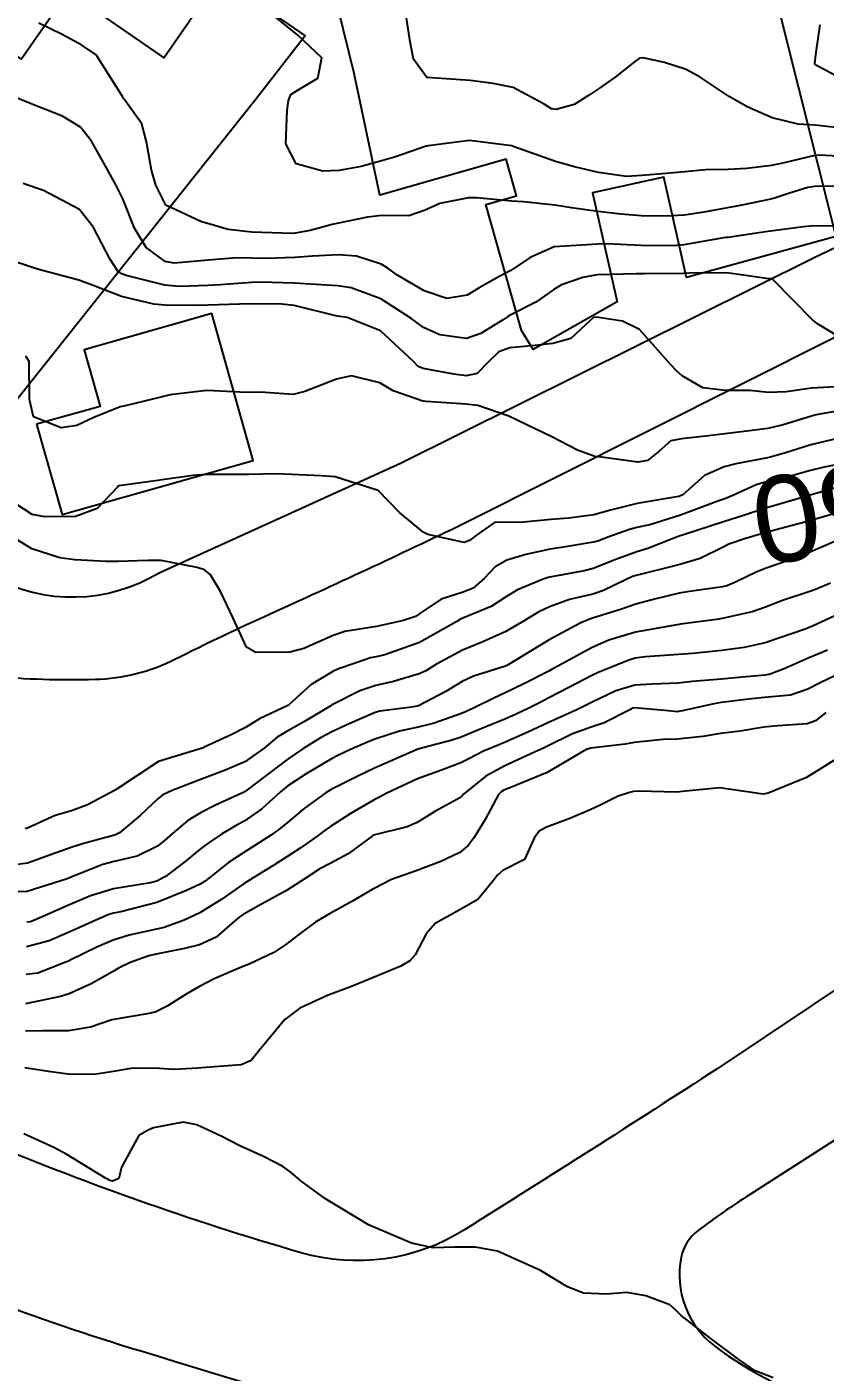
# Model space of a CAD drawing. Header units: metres. Extents: x 318500 to 325275, y 7408834 to 7428799.
# Drawn here: x 321272.6 to 321309.6, y 7409480.5 to 7409542.8 of the extents above; entities that cross this region are included whole.
import ezdxf
from ezdxf.enums import TextEntityAlignment as Align

# ---------------------------------------------------------------- set-up
doc = ezdxf.new("R2010")
doc.units = ezdxf.units.M
doc.header["$MEASUREMENT"] = 0
for name, color, linetype in [('Cotas', 45, 'Continuous'), ('Curvas de Nivel 1m', 11, 'Continuous'), ('Curvas de Nivel 5m', 15, 'Continuous'), ('Edificações', 30, 'Continuous'), ('Vias Primárias', 230, 'Continuous')]:
    doc.layers.add(name, color=color, linetype=linetype)
doc.styles.add('ARIAL', font='arial.ttf')

msp = doc.modelspace()

# ---------------------------------------------------------------- linework, layer by layer
at = {"layer": 'Curvas de Nivel 1m', "flags": 128}
for points, elevation in [([(321311.106, 7409536.8), (321309.309, 7409536.885), (321309.107, 7409536.87), (321307.685, 7409536.528), (321307.099, 7409536.416), (321305.952, 7409536.277), (321305.096, 7409536.228), (321304.039, 7409536.213), (321303.094, 7409536.11), (321302.231, 7409536.045), (321301.091, 7409535.952), (321300.394, 7409535.904), (321299.093, 7409536.081), (321297.985, 7409536.349), (321297.1, 7409536.603), (321295.182, 7409537.279), (321295.13, 7409537.299), (321295.11, 7409537.308), (321295.073, 7409537.318), (321293.113, 7409537.569), (321291.207, 7409537.329), (321291.128, 7409537.311), (321291.11, 7409537.306), (321289.65, 7409536.804), (321289.099, 7409536.638), (321288.105, 7409536.36), (321287.092, 7409536.173), (321286.33, 7409536.153), (321285.096, 7409536.485), (321284.616, 7409537.417), (321284.673, 7409538.964), (321284.742, 7409539.416), (321284.847, 7409539.702), (321285.137, 7409539.885), (321286.09, 7409540.452), (321286.278, 7409541.393), (321285.175, 7409542.44), (321283.949, 7409543.429)], 758), ([(321310.208, 7409538.161), (321309.122, 7409538.275), (321308.341, 7409538.321), (321307.125, 7409538.622), (321305.975, 7409539.132), (321305.137, 7409539.598), (321303.804, 7409540.507), (321303.155, 7409540.859), (321302.148, 7409541.185), (321301.163, 7409541.394), (321300.988, 7409541.376), (321300.754, 7409541.204), (321299.863, 7409540.499), (321299.142, 7409539.988), (321298.681, 7409539.683), (321297.963, 7409539.238), (321297.128, 7409539.002), (321296.915, 7409539.041), (321296.569, 7409539.258), (321295.141, 7409540.023), (321294.221, 7409540.212), (321293.146, 7409540.353), (321292.037, 7409540.426), (321291.147, 7409540.481), (321290.527, 7409541.339), (321290.375, 7409542.139), (321290.192, 7409543.345)], 759), ([(321310.699, 7409535.453), (321309.085, 7409535.441), (321308.788, 7409535.391), (321307.892, 7409535.108), (321307.286, 7409534.908), (321307.076, 7409534.856), (321305.645, 7409534.561), (321305.07, 7409534.455), (321303.972, 7409534.251), (321303.064, 7409534.109), (321302.188, 7409534.058), (321301.063, 7409534.078), (321300.118, 7409534.156), (321299.066, 7409534.281), (321297.849, 7409534.457), (321297.07, 7409534.581), (321295.616, 7409534.727), (321295.072, 7409534.765), (321293.45, 7409534.921), (321293.074, 7409534.912), (321291.741, 7409534.649), (321291.065, 7409534.345), (321290.315, 7409534.087), (321289.061, 7409534.089), (321288.404, 7409534.023), (321287.055, 7409533.742), (321286.765, 7409533.673), (321285.738, 7409533.4), (321285.049, 7409533.28), (321284.907, 7409533.27), (321283.049, 7409533.32), (321281.938, 7409533.451), (321281.054, 7409533.715), (321280.716, 7409533.804), (321279.066, 7409534.567), (321278.599, 7409535.497), (321278.393, 7409536.198), (321278.167, 7409537.504), (321277.943, 7409538.333), (321277.13, 7409539.477), (321277.098, 7409539.52), (321277.047, 7409539.605), (321275.828, 7409541.533), (321275.167, 7409541.984), (321274.258, 7409542.469), (321273.181, 7409542.998)], 757), ([(321310.519, 7409533.607), (321309.058, 7409533.622), (321308.582, 7409533.573), (321307.054, 7409533.375), (321306.829, 7409533.346), (321305.496, 7409533.136), (321305.113, 7409533.076), (321305.049, 7409533.072), (321304.978, 7409533.07), (321303.046, 7409532.736), (321302.564, 7409532.697), (321301.045, 7409532.709), (321299.484, 7409532.777), (321299.045, 7409532.762), (321298.56, 7409532.742), (321297.044, 7409532.643), (321295.928, 7409532.156), (321295.033, 7409531.557), (321294.52, 7409531.285), (321293.564, 7409530.752), (321293.017, 7409530.411), (321292.073, 7409530.255), (321291.019, 7409530.613), (321289.762, 7409531.349), (321289.336, 7409531.658), (321289.035, 7409531.839), (321287.882, 7409532.215), (321287.039, 7409532.274), (321285.846, 7409532.206), (321285.037, 7409532.157), (321283.712, 7409532.106), (321283.037, 7409532.125), (321282.351, 7409532.133), (321281.036, 7409532.027), (321279.444, 7409531.894), (321279.035, 7409531.963), (321278.147, 7409532.61), (321277.613, 7409533.512), (321277.07, 7409534.86), (321276.749, 7409535.523), (321276.318, 7409536.301), (321275.623, 7409537.535), (321275.116, 7409538.182), (321274.27, 7409538.701), (321273.126, 7409539.147), (321272.823, 7409539.271), (321272.034, 7409539.586)], 756), ([(321310.057, 7409526.17), (321308.96, 7409526.101), (321307.774, 7409525.924), (321306.958, 7409525.899), (321306.093, 7409525.994), (321304.958, 7409525.989), (321303.918, 7409526.114), (321302.965, 7409526.668), (321302.704, 7409526.91), (321302.445, 7409527.178), (321300.994, 7409528.822), (321300.207, 7409529.208), (321299.003, 7409529.39), (321298.858, 7409529.366), (321298.688, 7409529.225), (321297.818, 7409528.407), (321296.984, 7409528.174), (321296.166, 7409528.079), (321294.98, 7409527.971), (321294.479, 7409527.784), (321293.966, 7409527.29), (321293.481, 7409526.778), (321292.964, 7409526.677), (321292.399, 7409526.743), (321290.967, 7409527.009), (321290.742, 7409527.107), (321290.52, 7409527.337), (321288.991, 7409528.756), (321287.45, 7409529.376), (321287.001, 7409529.435), (321286.932, 7409529.45), (321285.008, 7409529.93), (321284.434, 7409529.994), (321283.008, 7409530), (321282.467, 7409529.986), (321281.007, 7409529.946), (321280.54, 7409529.934), (321279.007, 7409529.95), (321278.511, 7409529.994), (321277.012, 7409530.348), (321275.692, 7409530.861), (321275.024, 7409531.107), (321273.286, 7409531.566), (321273.087, 7409531.625), (321273.031, 7409531.647), (321271.569, 7409532.126)], 754), ([(321310.298, 7409525.07), (321309.173, 7409524.86), (321308.946, 7409524.802), (321307.647, 7409524.401), (321306.937, 7409524.237), (321305.962, 7409524.103), (321304.933, 7409523.986), (321304.188, 7409523.894), (321302.929, 7409523.762), (321302.448, 7409523.656), (321301.893, 7409523.185), (321301.354, 7409522.753), (321300.912, 7409522.677), (321299.232, 7409522.9), (321298.916, 7409522.934), (321298.122, 7409523.232), (321296.929, 7409523.855), (321295.812, 7409524.392), (321294.943, 7409524.799), (321293.503, 7409525.294), (321292.951, 7409525.357), (321291.112, 7409525.488), (321290.952, 7409525.507), (321289.582, 7409525.976), (321288.96, 7409526.345), (321287.663, 7409526.673), (321286.961, 7409526.525), (321285.496, 7409525.942), (321284.954, 7409525.811), (321283.444, 7409525.922), (321282.955, 7409525.9), (321282.489, 7409525.911), (321280.955, 7409525.987), (321279.26, 7409525.792), (321278.952, 7409525.721), (321278.077, 7409525.503), (321277.179, 7409525.284), (321276.946, 7409525.231), (321275.723, 7409524.747), (321274.932, 7409524.371), (321274.211, 7409524.271), (321272.938, 7409524.777), (321272.755, 7409525.573), (321272.735, 7409527.341), (321272.581, 7409527.576)], 753), ([(321310.22, 7409523.781), (321308.926, 7409523.471), (321308.633, 7409523.385), (321307.75, 7409523.108), (321307.108, 7409522.926), (321306.916, 7409522.883), (321305.445, 7409522.602), (321304.91, 7409522.459), (321304.001, 7409522.056), (321302.994, 7409521.168), (321302.889, 7409521.11), (321302.806, 7409521.088), (321300.886, 7409520.761), (321299.647, 7409520.447), (321298.88, 7409520.241), (321297.718, 7409520.077), (321296.878, 7409520.016), (321295.48, 7409519.875), (321294.876, 7409519.899), (321294.275, 7409519.887), (321293.437, 7409519.294), (321293.112, 7409519.052), (321292.865, 7409518.956), (321291.189, 7409519.325), (321290.98, 7409519.437), (321290.872, 7409519.527), (321289.875, 7409520.341), (321288.89, 7409521.36), (321286.899, 7409521.992), (321286.254, 7409522.035), (321284.9, 7409522.097), (321284.181, 7409522.141), (321282.9, 7409522.107), (321282.242, 7409522.105), (321280.9, 7409522.111), (321280.304, 7409522.064), (321278.895, 7409521.856), (321278.583, 7409521.807), (321276.891, 7409521.573), (321276.854, 7409521.557), (321276.821, 7409521.521), (321275.877, 7409520.533), (321274.876, 7409520.16), (321273.46, 7409520.145), (321272.877, 7409520.255), (321272.074, 7409520.774)], 752), ([(321310.915, 7409522.728), (321309.545, 7409522.446), (321308.908, 7409522.288), (321307.975, 7409522.033), (321306.9, 7409521.785), (321306.391, 7409521.632), (321305.316, 7409521.136), (321305.02, 7409521.007), (321304.888, 7409520.963), (321304.609, 7409520.866), (321302.881, 7409520.222), (321301.466, 7409519.781), (321300.874, 7409519.646), (321300.525, 7409519.552), (321299.577, 7409519.213), (321299.063, 7409519.022), (321298.866, 7409518.967), (321297.377, 7409518.728), (321296.861, 7409518.647), (321295.727, 7409518.397), (321294.853, 7409518.132), (321294.306, 7409517.828), (321293.799, 7409517.29), (321293.293, 7409516.835), (321292.83, 7409516.66), (321291.811, 7409516.329), (321290.815, 7409515.664), (321290.614, 7409515.532), (321290.056, 7409515.341), (321288.807, 7409515.066), (321287.348, 7409514.831), (321286.803, 7409514.652), (321285.445, 7409514.049), (321284.795, 7409513.877), (321283.221, 7409513.86), (321282.797, 7409514.11), (321282.181, 7409515.446), (321281.594, 7409516.687), (321281.129, 7409517.457), (321280.843, 7409517.686), (321280.51, 7409517.8), (321278.849, 7409518.117), (321278.233, 7409518.115), (321276.848, 7409518.083), (321276.291, 7409518.083), (321274.849, 7409518.151), (321274.156, 7409518.245), (321272.856, 7409518.669), (321271.349, 7409519.593)], 751), ([(321310.135, 7409520.324), (321308.879, 7409519.952), (321307.299, 7409519.538), (321306.873, 7409519.418), (321306.644, 7409519.351), (321305.847, 7409519.13), (321305.128, 7409518.876), (321304.864, 7409518.736), (321303.799, 7409518.213), (321302.851, 7409517.932), (321302.248, 7409517.78), (321300.843, 7409517.431), (321300.669, 7409517.375), (321300.317, 7409517.205), (321299.322, 7409516.726), (321298.83, 7409516.571), (321297.752, 7409516.31), (321296.821, 7409515.982), (321296.331, 7409515.743), (321295.537, 7409515.269), (321294.806, 7409514.842), (321293.733, 7409514.359), (321292.797, 7409513.964), (321291.587, 7409513.318), (321291.091, 7409513.019), (321290.783, 7409512.873), (321289.603, 7409512.522), (321288.775, 7409512.33), (321288.049, 7409512.089), (321286.761, 7409511.442), (321286.723, 7409511.418), (321286.67, 7409511.381), (321285.487, 7409510.66), (321284.743, 7409510.251), (321284.22, 7409509.936), (321283.617, 7409509.427), (321282.724, 7409508.799), (321281.777, 7409508.392), (321280.715, 7409507.998), (321279.359, 7409507.48), (321278.918, 7409507.275), (321278.704, 7409507.104), (321277.878, 7409506.316), (321276.913, 7409505.517), (321276.765, 7409505.433), (321276.678, 7409505.403), (321275.207, 7409505), (321274.669, 7409504.831), (321273.718, 7409504.501), (321272.658, 7409504.101), (321272.185, 7409504.049)], 749), ([(321310.18, 7409519.07), (321309.27, 7409518.677), (321308.861, 7409518.496), (321307.847, 7409518.113), (321306.85, 7409517.773), (321306.387, 7409517.585), (321305.459, 7409517.134), (321305.031, 7409516.944), (321304.836, 7409516.897), (321303.304, 7409516.691), (321302.831, 7409516.602), (321301.681, 7409516.333), (321300.824, 7409516.105), (321300.152, 7409515.875), (321298.813, 7409515.452), (321298.638, 7409515.397), (321298.245, 7409515.228), (321296.802, 7409514.443), (321294.876, 7409513.279), (321294.823, 7409513.246), (321294.789, 7409513.235), (321293.305, 7409512.772), (321292.778, 7409512.519), (321292.02, 7409512.063), (321290.761, 7409511.39), (321290.714, 7409511.378), (321290.439, 7409511.335), (321288.971, 7409511.143), (321288.756, 7409511.083), (321287.554, 7409510.565), (321286.742, 7409510.187), (321286.222, 7409509.904), (321285.4, 7409509.4), (321284.725, 7409508.944), (321282.748, 7409507.439), (321282.726, 7409507.424), (321282.71, 7409507.412), (321281.36, 7409506.794), (321280.695, 7409506.454), (321280.08, 7409506.079), (321279.372, 7409505.48), (321279.004, 7409505.156), (321278.671, 7409504.902), (321277.735, 7409504.433), (321276.66, 7409504.179), (321276.139, 7409504.044), (321274.859, 7409503.538), (321274.711, 7409503.477), (321274.649, 7409503.452), (321274.489, 7409503.383), (321272.642, 7409502.798), (321271.84, 7409502.78)], 748), ([(321309.828, 7409517.075), (321309.142, 7409516.779), (321308.834, 7409516.668), (321307.654, 7409516.281), (321306.823, 7409515.964), (321306.2, 7409515.745), (321304.814, 7409515.439), (321304.56, 7409515.397), (321302.89, 7409515.169), (321302.81, 7409515.159), (321300.806, 7409514.802), (321299.575, 7409514.439), (321298.799, 7409514.092), (321297.24, 7409513.243), (321296.951, 7409513.084), (321296.786, 7409513.002), (321295.637, 7409512.407), (321294.771, 7409511.992), (321294.283, 7409511.769), (321293.332, 7409511.294), (321292.941, 7409511.114), (321292.756, 7409511.042), (321291.483, 7409510.585), (321290.746, 7409510.402), (321289.871, 7409510.215), (321288.737, 7409509.855), (321288.389, 7409509.71), (321287.616, 7409509.371), (321287.018, 7409509.086), (321286.726, 7409508.932), (321285.56, 7409508.239), (321284.713, 7409507.696), (321284.372, 7409507.415), (321283.507, 7409506.619), (321282.689, 7409506.06), (321282.292, 7409505.837), (321281.639, 7409505.45), (321281.066, 7409505.065), (321280.67, 7409504.767), (321279.952, 7409504.179), (321279.051, 7409503.484), (321278.648, 7409503.271), (321278.347, 7409503.194), (321276.644, 7409502.915), (321275.577, 7409502.594), (321274.637, 7409502.198), (321273.188, 7409501.562), (321272.801, 7409501.394), (321272.627, 7409501.372)], 747), ([(321310.24, 7409515.648), (321308.996, 7409515.087), (321308.809, 7409515.006), (321308.665, 7409514.949), (321306.802, 7409514.315), (321305.842, 7409514.087), (321304.798, 7409513.948), (321303.459, 7409513.823), (321302.796, 7409513.771), (321301.269, 7409513.667), (321300.794, 7409513.597), (321300.49, 7409513.506), (321299.769, 7409513.21), (321299.073, 7409512.93), (321298.784, 7409512.797), (321297.75, 7409512.261), (321296.767, 7409511.745), (321296.446, 7409511.573), (321295.834, 7409511.264), (321295.105, 7409510.925), (321294.752, 7409510.772), (321293.694, 7409510.342), (321292.74, 7409509.945), (321292.262, 7409509.783), (321290.731, 7409509.38), (321290.69, 7409509.372), (321290.587, 7409509.332), (321288.722, 7409508.511), (321287.942, 7409508.143), (321286.711, 7409507.522), (321286.48, 7409507.383), (321285.463, 7409506.634), (321284.689, 7409505.993), (321284.371, 7409505.728), (321283.948, 7409505.421), (321283.177, 7409504.928), (321282.668, 7409504.609), (321281.968, 7409504.14), (321281.11, 7409503.455), (321280.849, 7409503.257), (321280.647, 7409503.138), (321280.018, 7409502.844), (321278.638, 7409502.284), (321276.976, 7409501.857), (321276.633, 7409501.79), (321276.426, 7409501.728), (321275.952, 7409501.527), (321275.039, 7409501.121), (321274.621, 7409500.925), (321273.662, 7409500.506), (321272.61, 7409500.23)], 746), ([(321310.617, 7409513.063), (321309.387, 7409512.474), (321308.776, 7409512.158), (321307.982, 7409511.891), (321306.77, 7409511.775), (321306.171, 7409511.724), (321304.766, 7409511.54), (321304.428, 7409511.482), (321302.982, 7409511.167), (321302.802, 7409511.126), (321302.759, 7409511.121), (321302.162, 7409511.179), (321300.761, 7409511.294), (321300.683, 7409511.279), (321300.537, 7409511.202), (321299.361, 7409510.604), (321298.748, 7409510.403), (321297.886, 7409510.09), (321296.734, 7409509.525), (321296.549, 7409509.437), (321296.152, 7409509.259), (321294.723, 7409508.606), (321293.875, 7409508.131), (321292.847, 7409507.299), (321292.783, 7409507.226), (321292.708, 7409507.145), (321291.518, 7409506.498), (321290.69, 7409505.997), (321290.238, 7409505.786), (321288.681, 7409505.403), (321288.649, 7409505.391), (321288.61, 7409505.361), (321287.501, 7409504.539), (321286.661, 7409504.1), (321286.197, 7409503.847), (321285.512, 7409503.397), (321284.644, 7409502.847), (321283.347, 7409502.139), (321282.633, 7409501.728), (321282.459, 7409501.614), (321282.259, 7409501.444), (321281.392, 7409500.679), (321280.613, 7409500.331), (321279.926, 7409500.155), (321278.606, 7409499.895), (321278.278, 7409499.822), (321277.413, 7409499.508), (321276.87, 7409499.241), (321276.593, 7409499.083), (321275.598, 7409498.517), (321274.578, 7409498.059), (321274.182, 7409497.94), (321272.57, 7409497.588)], 744), ([(321309.612, 7409511.077), (321309.139, 7409510.7), (321308.752, 7409510.552), (321307.389, 7409510.472), (321306.749, 7409510.399), (321305.653, 7409510.224), (321304.745, 7409510.107), (321303.915, 7409509.98), (321302.74, 7409509.854), (321302.086, 7409509.833), (321300.737, 7409509.695), (321300.319, 7409509.621), (321298.733, 7409509.434), (321298.568, 7409509.387), (321298.282, 7409509.227), (321296.721, 7409508.304), (321295.06, 7409507.621), (321294.712, 7409507.483), (321294.583, 7409507.41), (321294.461, 7409507.282), (321293.846, 7409506.135), (321293.331, 7409505.293), (321293.051, 7409504.92), (321292.67, 7409504.608), (321291.791, 7409504.185), (321290.656, 7409503.756), (321290.337, 7409503.652), (321289.511, 7409503.347), (321288.645, 7409502.907), (321287.676, 7409502.334), (321286.634, 7409501.767), (321286.012, 7409501.389), (321285.211, 7409500.811), (321284.614, 7409500.335), (321284.06, 7409499.966), (321282.919, 7409499.435), (321282.598, 7409499.31), (321281.295, 7409498.747), (321280.584, 7409498.384), (321280.002, 7409498.045), (321279.12, 7409497.482), (321278.567, 7409497.207), (321278.201, 7409497.131), (321276.563, 7409496.852), (321275.567, 7409496.522), (321274.558, 7409496.345), (321273.349, 7409496.349), (321272.558, 7409496.333)], 743), ([(321310.311, 7409509.066), (321308.72, 7409508.077), (321306.948, 7409507.352), (321306.712, 7409507.305), (321306.504, 7409507.33), (321304.715, 7409507.596), (321302.972, 7409507.425), (321302.712, 7409507.394), (321300.954, 7409507.438), (321300.712, 7409507.421), (321300.528, 7409507.386), (321299.997, 7409507.207), (321299.134, 7409506.785), (321298.7, 7409506.584), (321297.758, 7409506.17), (321296.688, 7409505.777), (321296.348, 7409505.592), (321296.107, 7409505.259), (321295.658, 7409504.272), (321294.657, 7409503.774), (321294.394, 7409503.542), (321294.22, 7409503.284), (321293.512, 7409502.42), (321292.636, 7409501.936), (321291.522, 7409501.317), (321291.111, 7409500.834), (321290.608, 7409499.868), (321290.354, 7409499.584), (321289.947, 7409499.34), (321288.591, 7409498.78), (321287.585, 7409498.37), (321286.579, 7409497.998), (321285.256, 7409497.4), (321284.565, 7409496.871), (321283.381, 7409495.428), (321283.003, 7409494.973), (321282.54, 7409494.77), (321281.316, 7409494.674), (321280.537, 7409494.616), (321279.452, 7409494.56), (321278.537, 7409494.612), (321277.439, 7409494.604), (321276.534, 7409494.444), (321275.737, 7409494.323), (321274.532, 7409494.341), (321273.624, 7409494.463), (321272.536, 7409494.634)], 742), ([(321307.175, 7409480.281), (321306.352, 7409480.599), (321305.585, 7409481.128), (321304.374, 7409482.043), (321302.912, 7409483.162), (321302.655, 7409483.428), (321302.395, 7409483.652), (321301.28, 7409484.068), (321300.4, 7409484.228), (321299.458, 7409484.151), (321298.4, 7409484.193), (321297.659, 7409484.487), (321296.41, 7409485.25), (321294.423, 7409486.147), (321293.39, 7409486.326), (321292.425, 7409486.33), (321291.444, 7409486.295), (321290.428, 7409486.51), (321288.44, 7409487.36), (321286.458, 7409488.566), (321285.306, 7409489.397), (321284.861, 7409489.791), (321284.477, 7409490.067), (321283.585, 7409490.528), (321282.486, 7409491.021), (321281.657, 7409491.448), (321280.498, 7409491.987), (321279.858, 7409492.111), (321278.495, 7409491.848), (321278.234, 7409491.753), (321277.817, 7409491.5), (321277.002, 7409490.039), (321276.889, 7409489.514), (321276.596, 7409489.39), (321276.468, 7409489.412), (321276.274, 7409489.522), (321274.481, 7409490.624), (321273.876, 7409490.941), (321272.49, 7409491.57)], 741)]:
    msp.add_lwpolyline(points, dxfattribs=dict(at, elevation=elevation))
at = {"layer": 'Curvas de Nivel 5m', "flags": 128}
for points, elevation in [([(321311.144, 7409539.997), (321309.243, 7409541.005), (321309.16, 7409541.057), (321309.127, 7409541.091), (321309.113, 7409541.138), (321309.168, 7409541.654), (321309.355, 7409542.92)], 760), ([(321310.984, 7409528.021), (321309.233, 7409529.087), (321309.003, 7409529.263), (321307.178, 7409531.118), (321307.079, 7409531.167), (321307.03, 7409531.168), (321306.981, 7409531.17), (321305.033, 7409531.439), (321303.295, 7409531.429), (321303.032, 7409531.418), (321301.228, 7409531.393), (321301.032, 7409531.399), (321300.835, 7409531.399), (321299.031, 7409531.342), (321298.367, 7409531.23), (321297.385, 7409530.884), (321297.021, 7409530.667), (321296.185, 7409530.09), (321295.003, 7409529.479), (321294.876, 7409529.407), (321294.691, 7409529.283), (321293.643, 7409528.64), (321292.987, 7409528.405), (321291.743, 7409528.564), (321290.994, 7409528.906), (321290.4, 7409529.339), (321289.013, 7409530.242), (321287.64, 7409530.754), (321287.022, 7409530.839), (321285.498, 7409530.928), (321285.023, 7409530.962), (321283.449, 7409531.008), (321283.023, 7409530.992), (321281.585, 7409530.891), (321281.021, 7409530.859), (321279.685, 7409530.815), (321279.021, 7409530.872), (321277.22, 7409531.325), (321277.028, 7409531.388), (321276.837, 7409531.522), (321276.466, 7409532.096), (321275.71, 7409533.533), (321275.062, 7409534.372), (321273.389, 7409535.252), (321273.077, 7409535.354), (321272.46, 7409535.579)], 755), ([(321310.393, 7409521.572), (321308.891, 7409521.145), (321308.846, 7409521.136), (321308.692, 7409521.093), (321306.884, 7409520.564), (321305.805, 7409520.206), (321304.878, 7409519.917), (321303.021, 7409519.317), (321302.871, 7409519.268), (321302.622, 7409519.174), (321301.37, 7409518.685), (321300.86, 7409518.518), (321299.888, 7409518.176), (321298.848, 7409517.758), (321298.435, 7409517.637), (321296.842, 7409517.355), (321296.761, 7409517.332), (321296.53, 7409517.255), (321295.336, 7409516.769), (321294.828, 7409516.451), (321294.119, 7409515.988), (321292.812, 7409515.455), (321292.705, 7409515.408), (321292.539, 7409515.304), (321290.8, 7409514.331), (321289.196, 7409513.756), (321288.793, 7409513.667), (321288.543, 7409513.612), (321287.82, 7409513.37), (321287.059, 7409513.104), (321286.784, 7409512.988), (321285.791, 7409512.378), (321284.76, 7409511.442), (321284.744, 7409511.426), (321284.708, 7409511.411), (321283.392, 7409510.788), (321282.744, 7409510.39), (321282.12, 7409510.065), (321280.808, 7409509.459), (321280.751, 7409509.438), (321280.73, 7409509.431), (321280.689, 7409509.42), (321278.723, 7409508.817), (321276.755, 7409507.519), (321276.733, 7409507.497), (321276.709, 7409507.483), (321275.426, 7409506.805), (321274.695, 7409506.537), (321273.929, 7409506.314), (321272.683, 7409505.741), (321272.55, 7409505.704)], 750), ([(321309.699, 7409513.977), (321308.795, 7409513.597), (321307.686, 7409513.107), (321307.045, 7409512.858), (321306.785, 7409512.809), (321305.243, 7409512.676), (321304.782, 7409512.632), (321303.424, 7409512.517), (321302.779, 7409512.449), (321301.569, 7409512.397), (321300.777, 7409512.345), (321299.895, 7409512.087), (321298.765, 7409511.554), (321298.545, 7409511.441), (321298.113, 7409511.23), (321297.191, 7409510.806), (321296.75, 7409510.605), (321295.827, 7409510.18), (321294.736, 7409509.703), (321294.44, 7409509.577), (321293.773, 7409509.29), (321293.082, 7409508.941), (321292.725, 7409508.751), (321291.816, 7409508.409), (321290.717, 7409508.008), (321289.288, 7409507.351), (321288.916, 7409507.148), (321288.705, 7409507.038), (321287.636, 7409506.431), (321286.686, 7409505.812), (321286.437, 7409505.63), (321286.118, 7409505.388), (321285.274, 7409504.798), (321284.665, 7409504.406), (321284.056, 7409504.022), (321283.104, 7409503.433), (321282.647, 7409503.133), (321281.645, 7409502.445), (321280.634, 7409501.815), (321279.901, 7409501.471), (321278.975, 7409501.134), (321278.623, 7409501.045), (321277.358, 7409500.769), (321276.615, 7409500.542), (321275.902, 7409500.235), (321274.601, 7409499.597), (321274.564, 7409499.577), (321274.468, 7409499.542), (321273.138, 7409499.015), (321272.591, 7409498.948)], 745)]:
    msp.add_lwpolyline(points, dxfattribs=dict(at, elevation=elevation))
at = {"layer": 'Edificações'}
msp.add_lwpolyline([(321306.587, 7409547.028), (321310.075, 7409533.131), (321303.159, 7409531.229), (321302.116, 7409535.877), (321298.821, 7409535.138), (321299.952, 7409530.1), (321296.073, 7409527.888), (321295.528, 7409528.771), (321293.872, 7409534.606), (321295.29, 7409535.008), (321294.809, 7409536.702), (321288.97, 7409535.044), (321287.783, 7409540.678), (321285.515, 7409549.905)], dxfattribs=at)
msp.add_lwpolyline([(321263.657, 7409547.366), (321272.362, 7409541.333), (321274.531, 7409544.462), (321278.963, 7409541.39), (321281.566, 7409545.145), (321285.503, 7409542.417), (321283.188, 7409539.432), (321269.019, 7409521.624), (321264.836, 7409524.197), (321266.516, 7409526.241), (321262.481, 7409529.352), (321265.625, 7409533.057), (321262.428, 7409535.175), (321258.485, 7409530.479), (321256.443, 7409532.119), (321255.969, 7409531.529), (321254.347, 7409532.24, -0.290956), (321252.936, 7409534.34), (321251.947, 7409535.303), (321244.859, 7409540.981), (321247.764, 7409544.607)], format="xyb", dxfattribs=at)
msp.add_lwpolyline([(321273.073, 7409524.438), (321274.258, 7409520.253), (321283.105, 7409522.757), (321281.182, 7409529.551), (321275.276, 7409527.88), (321276.018, 7409525.258)], close=True, dxfattribs=at)
at = {"layer": 'Vias Primárias'}
for points in [[(321168.013, 7409608.964), (321175.746, 7409600.755), (321183.712, 7409594.212), (321196.037, 7409584.272), (321207.92, 7409574.718, -0.031222), (321221.161, 7409562.639, 0.016382), (321227.485, 7409556.515), (321248.812, 7409536.185), (321262.242, 7409523.745), (321266.029, 7409520.15), (321270.975, 7409517.405, 0.270486), (321278.779, 7409517.574), (321289.929, 7409522.624), (321309.07, 7409532.149), (321313.542, 7409534.277), (321322.4, 7409539.767, 0.097657), (321325.926, 7409543.048, 0.036142), (321329.675, 7409549.103, 0.019492), (321334.302, 7409558.854), (321337.178, 7409565.07)], [(321166.134, 7409546.546, 0.00012), (321174.756, 7409538.385, 0.000284), (321179.3, 7409534.09, 0.026643), (321182.914, 7409531.026, -0.003353), (321189.471, 7409525.971, 0.055888), (321201.593, 7409518.508, -0.007366), (321212.127, 7409513.356, -0.005884), (321220.43, 7409509.019, -0.002391), (321237.607, 7409499.682), (321244.5, 7409495.925), (321254.218, 7409491.31, 0.00396), (321263.83, 7409486.839, 0.03312), (321277.859, 7409481.538, 0.000973), (321303.951, 7409473.662, 0.012631)], [(321208.373, 7409533.773, 0.006058), (321220.106, 7409527.434, 0.013632), (321234.636, 7409520.309, 0.008693), (321242.374, 7409516.935, 0.08723), (321256.379, 7409513.805, -0.012165), (321270.977, 7409512.779, 0.030883), (321275.782, 7409512.621, 0.109688), (321279.502, 7409513.562, -0.010319), (321283.867, 7409515.645, 0.005764), (321292.847, 7409519.832), (321310.033, 7409528.46)], [(321365.33, 7409525.471), (321338.89, 7409509.799), (321306.075, 7409488.753, 0.019196), (321303.704, 7409487.1, 0.182595), (321302.925, 7409485.864, 0.287043), (321304.457, 7409481.764, 0.100471), (321310.248, 7409478.94), (321346.309, 7409468.918), (321383.864, 7409458.462), (321418.35, 7409448.608)], [(321331.156, 7409512.371), (321304.585, 7409494.589, -0.003829), (321292.886, 7409487.131, -0.213512), (321285.317, 7409486.071, -0.029517), (321270.234, 7409491.417, -0.023569), (321264.746, 7409494.046, 0.031593), (321261.98, 7409495.317, -0.023715), (321255.854, 7409498.016), (321251.873, 7409500), (321243.934, 7409504.034), (321231.091, 7409510.956), (321218.729, 7409518.028)]]:
    msp.add_lwpolyline(points, format="xyb", dxfattribs=at)

# ---------------------------------------------------------------- texts
at = {"layer": 'Cotas', "style": 'ARIAL'}
msp.add_text('750', height=4, rotation=189.03742, dxfattribs=at).set_placement((321310.862, 7409520.571, 750), align=Align.MIDDLE_CENTER)

doc.saveas('drawing.dxf')
